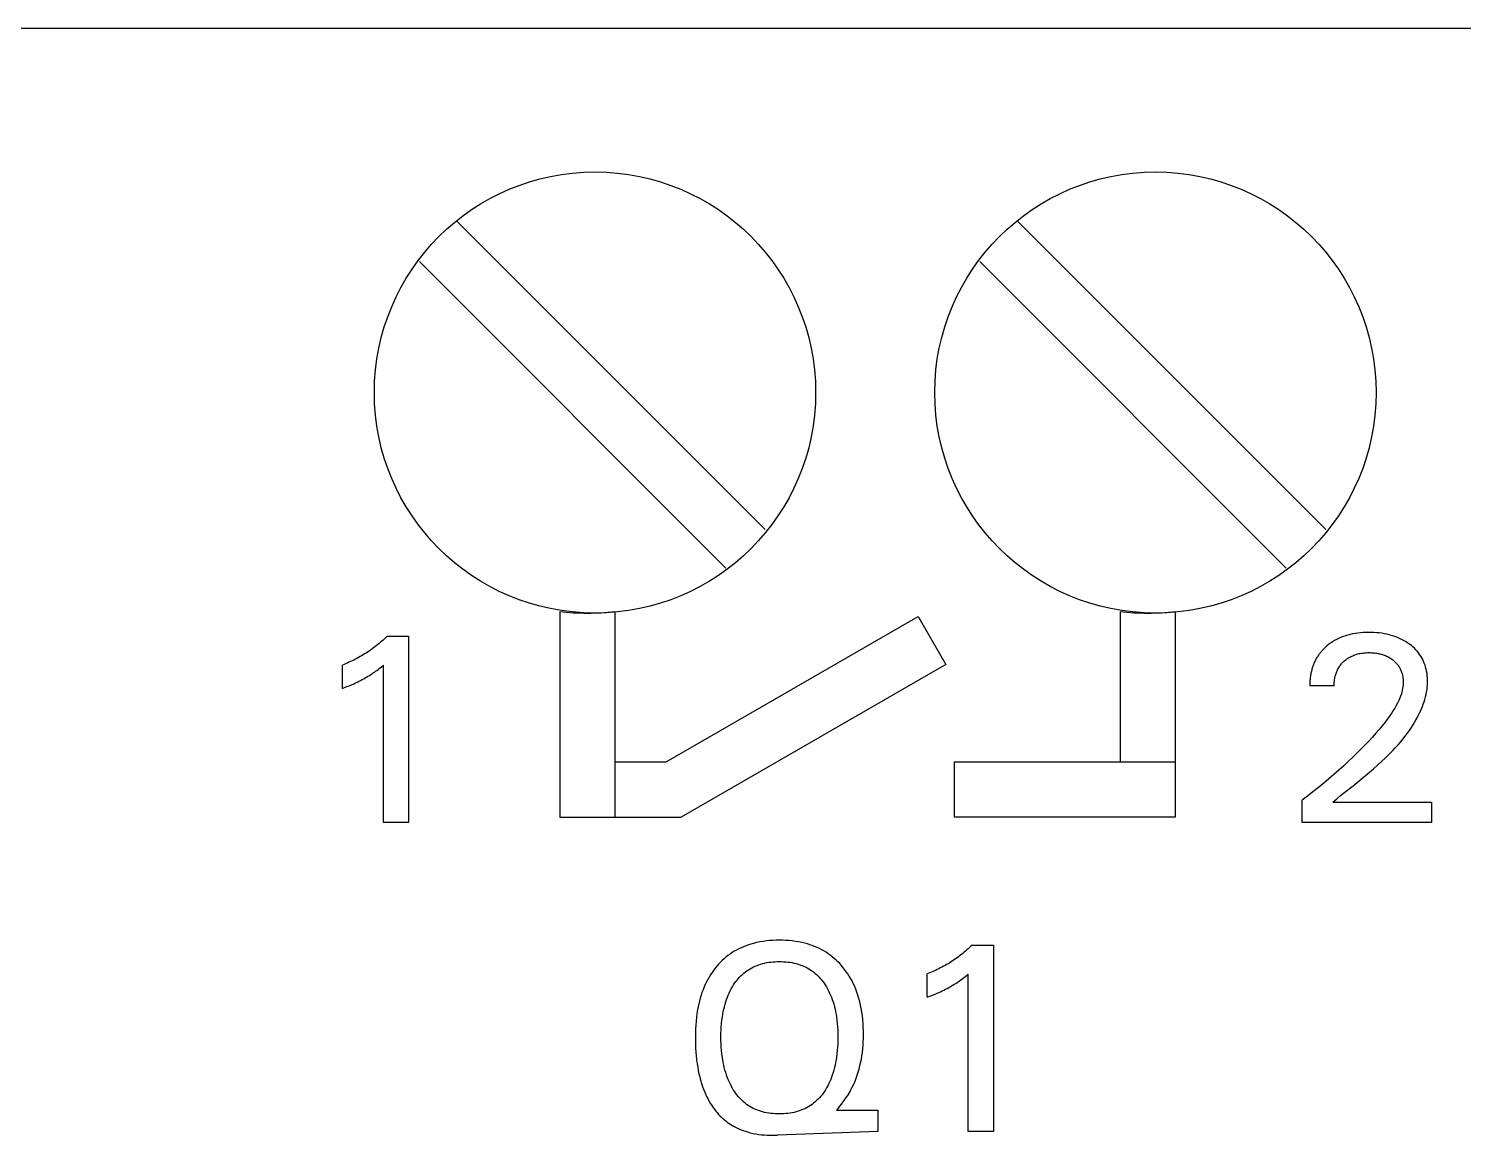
# Model space of a CAD drawing. Extents: x 0 to 420, y 0 to 297.
# Drawn here: x 145.85 to 158.85, y 167.07 to 177.11 of the extents above; entities that cross this region are included whole.
import ezdxf

# ---------------------------------------------------------------- set-up
doc = ezdxf.new("R2010")
doc.units = 0
doc.header["$LTSCALE"] = 23.1
doc.layers.add('10000_FRONT', color=7, linetype='CONTINUOUS')

msp = doc.modelspace()

# ---------------------------------------------------------------- linework, layer by layer
at = {"layer": '10000_FRONT', "color": 7, "linetype": 'CONTINUOUS'}
for p, q in [((177.892, 177.109), (144.392, 177.109)), ((152.526, 172.568), (149.734, 175.36)), ((157.606, 172.568), (154.814, 175.36)), ((149.391, 174.996), (152.168, 172.218)), ((154.471, 174.996), (157.248, 172.218)), ((150.662, 171.824), (150.662, 169.959)), ((151.162, 171.824), (151.162, 169.959)), ((155.742, 171.824), (155.742, 170.459)), ((156.242, 171.824), (156.242, 169.959)), ((151.628, 170.459), (153.912, 171.777)), ((153.912, 171.777), (154.162, 171.344)), ((149.013, 171.523), (149, 171.513)), ((149.026, 171.534), (149.013, 171.523)), ((149.038, 171.544), (149.026, 171.534)), ((149.051, 171.555), (149.038, 171.544)), ((149.063, 171.565), (149.051, 171.555)), ((149.075, 171.576), (149.063, 171.565)), ((149.087, 171.588), (149.075, 171.576)), ((149.099, 171.599), (149.087, 171.588)), ((149.099, 171.599), (149.292, 171.599)), ((149.292, 171.599), (149.292, 169.909)), ((157.632, 171.524), (157.616, 171.511)), ((157.649, 171.537), (157.632, 171.524)), ((157.667, 171.549), (157.649, 171.537)), ((157.685, 171.56), (157.667, 171.549)), ((157.703, 171.57), (157.685, 171.56)), ((157.722, 171.579), (157.703, 171.57)), ((157.742, 171.588), (157.722, 171.579)), ((157.763, 171.596), (157.742, 171.588)), ((157.784, 171.603), (157.763, 171.596)), ((157.805, 171.61), (157.784, 171.603)), ((157.827, 171.615), (157.805, 171.61)), ((157.849, 171.62), (157.827, 171.615)), ((157.873, 171.625), (157.849, 171.62)), ((157.897, 171.628), (157.873, 171.625)), ((157.922, 171.631), (157.897, 171.628)), ((157.946, 171.632), (157.922, 171.631)), ((157.971, 171.633), (157.946, 171.632)), ((157.995, 171.634), (157.971, 171.633)), ((158.019, 171.634), (157.995, 171.634)), ((158.043, 171.633), (158.019, 171.634)), ((158.067, 171.631), (158.043, 171.633)), ((158.091, 171.629), (158.067, 171.631)), ((158.115, 171.626), (158.091, 171.629)), ((158.138, 171.622), (158.115, 171.626)), ((158.159, 171.618), (158.138, 171.622)), ((158.181, 171.613), (158.159, 171.618)), ((158.201, 171.607), (158.181, 171.613)), ((158.222, 171.601), (158.201, 171.607)), ((158.242, 171.594), (158.222, 171.601)), ((158.262, 171.586), (158.242, 171.594)), ((158.281, 171.577), (158.262, 171.586)), ((158.299, 171.568), (158.281, 171.577)), ((158.317, 171.559), (158.299, 171.568)), ((158.334, 171.548), (158.317, 171.559)), ((158.351, 171.537), (158.334, 171.548)), ((158.367, 171.525), (158.351, 171.537)), ((158.382, 171.514), (158.367, 171.525)), ((148.81, 171.391), (148.795, 171.383)), ((148.824, 171.398), (148.81, 171.391)), ((148.839, 171.406), (148.824, 171.398)), ((148.853, 171.414), (148.839, 171.406)), ((148.867, 171.422), (148.853, 171.414)), ((148.88, 171.43), (148.867, 171.422)), ((148.894, 171.439), (148.88, 171.43)), ((148.908, 171.447), (148.894, 171.439)), ((148.921, 171.456), (148.908, 171.447)), ((148.935, 171.465), (148.921, 171.456)), ((148.948, 171.474), (148.935, 171.465)), ((148.961, 171.484), (148.948, 171.474)), ((148.974, 171.493), (148.961, 171.484)), ((148.987, 171.503), (148.974, 171.493)), ((149, 171.513), (148.987, 171.503)), ((157.517, 171.39), (157.513, 171.383)), ((157.521, 171.398), (157.517, 171.39)), ((157.525, 171.405), (157.521, 171.398)), ((157.53, 171.413), (157.525, 171.405)), ((157.534, 171.42), (157.53, 171.413)), ((157.539, 171.427), (157.534, 171.42)), ((157.544, 171.433), (157.539, 171.427)), ((157.548, 171.44), (157.544, 171.433)), ((157.553, 171.446), (157.548, 171.44)), ((157.558, 171.453), (157.553, 171.446)), ((157.564, 171.459), (157.558, 171.453)), ((157.569, 171.465), (157.564, 171.459)), ((157.574, 171.471), (157.569, 171.465)), ((157.58, 171.477), (157.574, 171.471)), ((157.586, 171.483), (157.58, 171.477)), ((157.592, 171.489), (157.586, 171.483)), ((157.597, 171.495), (157.592, 171.489)), ((157.603, 171.5), (157.597, 171.495)), ((157.609, 171.506), (157.603, 171.5)), ((157.616, 171.511), (157.609, 171.506)), ((157.79, 171.389), (157.798, 171.395)), ((157.798, 171.395), (157.806, 171.4)), ((157.806, 171.4), (157.815, 171.405)), ((157.815, 171.405), (157.823, 171.41)), ((157.823, 171.41), (157.832, 171.415)), ((157.832, 171.415), (157.841, 171.419)), ((157.841, 171.419), (157.85, 171.423)), ((157.85, 171.423), (157.859, 171.427)), ((157.859, 171.427), (157.869, 171.431)), ((157.869, 171.431), (157.878, 171.434)), ((157.878, 171.434), (157.888, 171.437)), ((157.888, 171.437), (157.898, 171.439)), ((157.898, 171.439), (157.907, 171.442)), ((157.907, 171.442), (157.918, 171.444)), ((157.918, 171.444), (157.929, 171.446)), ((157.929, 171.446), (157.94, 171.447)), ((157.94, 171.447), (157.951, 171.449)), ((157.951, 171.449), (157.962, 171.449)), ((157.962, 171.449), (157.973, 171.45)), ((157.973, 171.45), (157.984, 171.451)), ((157.984, 171.451), (157.995, 171.451)), ((157.995, 171.451), (158.008, 171.451)), ((158.008, 171.451), (158.02, 171.45)), ((158.02, 171.45), (158.032, 171.449)), ((158.032, 171.449), (158.044, 171.448)), ((158.044, 171.448), (158.057, 171.447)), ((158.057, 171.447), (158.069, 171.445)), ((158.069, 171.445), (158.081, 171.443)), ((158.081, 171.443), (158.09, 171.441)), ((158.09, 171.441), (158.1, 171.439)), ((158.1, 171.439), (158.109, 171.436)), ((158.109, 171.436), (158.118, 171.434)), ((158.118, 171.434), (158.128, 171.431)), ((158.128, 171.431), (158.137, 171.428)), ((158.137, 171.428), (158.146, 171.424)), ((158.146, 171.424), (158.155, 171.42)), ((158.155, 171.42), (158.163, 171.416)), ((158.163, 171.416), (158.171, 171.412)), ((158.171, 171.412), (158.179, 171.408)), ((158.179, 171.408), (158.187, 171.403)), ((158.187, 171.403), (158.195, 171.398)), ((158.195, 171.398), (158.202, 171.393)), ((158.202, 171.393), (158.21, 171.388)), ((158.396, 171.502), (158.382, 171.514)), ((158.409, 171.49), (158.396, 171.502)), ((158.422, 171.476), (158.409, 171.49)), ((158.435, 171.463), (158.422, 171.476)), ((158.446, 171.449), (158.435, 171.463)), ((158.457, 171.434), (158.446, 171.449)), ((158.467, 171.419), (158.457, 171.434)), ((158.476, 171.403), (158.467, 171.419)), ((158.485, 171.387), (158.476, 171.403)), ((148.707, 171.343), (148.692, 171.337)), ((148.692, 171.125), (148.692, 171.337)), ((148.722, 171.35), (148.707, 171.343)), ((148.737, 171.356), (148.722, 171.35)), ((148.751, 171.363), (148.737, 171.356)), ((148.766, 171.369), (148.751, 171.363)), ((148.781, 171.376), (148.766, 171.369)), ((148.795, 171.383), (148.781, 171.376)), ((148.961, 171.259), (148.972, 171.266)), ((148.972, 171.266), (148.983, 171.274)), ((148.983, 171.274), (148.993, 171.281)), ((148.993, 171.281), (149.005, 171.29)), ((149.005, 171.29), (149.016, 171.298)), ((149.016, 171.298), (149.027, 171.307)), ((149.027, 171.307), (149.046, 171.321)), ((149.046, 171.321), (149.064, 171.336)), ((149.064, 169.909), (149.064, 171.336)), ((154.162, 171.344), (151.762, 169.959)), ((157.472, 171.264), (157.47, 171.255)), ((157.474, 171.274), (157.472, 171.264)), ((157.476, 171.283), (157.474, 171.274)), ((157.479, 171.292), (157.476, 171.283)), ((157.481, 171.301), (157.479, 171.292)), ((157.483, 171.309), (157.481, 171.301)), ((157.486, 171.318), (157.483, 171.309)), ((157.489, 171.326), (157.486, 171.318)), ((157.492, 171.334), (157.489, 171.326)), ((157.495, 171.343), (157.492, 171.334)), ((157.498, 171.351), (157.495, 171.343)), ((157.502, 171.359), (157.498, 171.351)), ((157.505, 171.367), (157.502, 171.359)), ((157.509, 171.375), (157.505, 171.367)), ((157.513, 171.383), (157.509, 171.375)), ((157.696, 171.253), (157.699, 171.262)), ((157.699, 171.262), (157.702, 171.27)), ((157.702, 171.27), (157.705, 171.278)), ((157.705, 171.278), (157.708, 171.286)), ((157.708, 171.286), (157.712, 171.294)), ((157.712, 171.294), (157.716, 171.302)), ((157.716, 171.302), (157.72, 171.31)), ((157.72, 171.31), (157.725, 171.317)), ((157.725, 171.317), (157.729, 171.324)), ((157.729, 171.324), (157.734, 171.331)), ((157.734, 171.331), (157.739, 171.338)), ((157.739, 171.338), (157.745, 171.345)), ((157.745, 171.345), (157.75, 171.351)), ((157.75, 171.351), (157.756, 171.358)), ((157.756, 171.358), (157.762, 171.364)), ((157.762, 171.364), (157.768, 171.37)), ((157.768, 171.37), (157.775, 171.377)), ((157.775, 171.377), (157.783, 171.383)), ((157.783, 171.383), (157.79, 171.389)), ((158.21, 171.388), (158.217, 171.382)), ((158.217, 171.382), (158.223, 171.377)), ((158.223, 171.377), (158.23, 171.371)), ((158.23, 171.371), (158.236, 171.365)), ((158.236, 171.365), (158.242, 171.359)), ((158.242, 171.359), (158.247, 171.353)), ((158.247, 171.353), (158.253, 171.347)), ((158.253, 171.347), (158.258, 171.34)), ((158.258, 171.34), (158.263, 171.333)), ((158.263, 171.333), (158.268, 171.326)), ((158.268, 171.326), (158.272, 171.319)), ((158.272, 171.319), (158.276, 171.312)), ((158.276, 171.312), (158.28, 171.304)), ((158.28, 171.304), (158.284, 171.297)), ((158.284, 171.297), (158.287, 171.289)), ((158.287, 171.289), (158.29, 171.281)), ((158.29, 171.281), (158.293, 171.273)), ((158.293, 171.273), (158.296, 171.265)), ((158.296, 171.265), (158.298, 171.257)), ((158.492, 171.371), (158.485, 171.387)), ((158.499, 171.354), (158.492, 171.371)), ((158.506, 171.337), (158.499, 171.354)), ((158.511, 171.32), (158.506, 171.337)), ((158.516, 171.301), (158.511, 171.32)), ((158.52, 171.281), (158.516, 171.301)), ((158.524, 171.262), (158.52, 171.281)), ((158.526, 171.242), (158.524, 171.262)), ((148.692, 171.125), (148.713, 171.134)), ((148.713, 171.134), (148.734, 171.142)), ((148.734, 171.142), (148.754, 171.151)), ((148.754, 171.151), (148.775, 171.16)), ((148.775, 171.16), (148.796, 171.169)), ((148.796, 171.169), (148.811, 171.176)), ((148.811, 171.176), (148.826, 171.183)), ((148.826, 171.183), (148.841, 171.191)), ((148.841, 171.191), (148.856, 171.198)), ((148.856, 171.198), (148.871, 171.206)), ((148.871, 171.206), (148.886, 171.214)), ((148.886, 171.214), (148.899, 171.221)), ((148.899, 171.221), (148.912, 171.228)), ((148.912, 171.228), (148.924, 171.236)), ((148.924, 171.236), (148.937, 171.243)), ((148.937, 171.243), (148.949, 171.251)), ((148.949, 171.251), (148.961, 171.259)), ((157.462, 171.169), (157.461, 171.159)), ((157.461, 171.159), (157.461, 171.149)), ((157.682, 171.149), (157.461, 171.149)), ((157.463, 171.197), (157.462, 171.188)), ((157.462, 171.188), (157.462, 171.178)), ((157.462, 171.178), (157.462, 171.169)), ((157.464, 171.207), (157.463, 171.197)), ((157.465, 171.216), (157.464, 171.207)), ((157.466, 171.226), (157.465, 171.216)), ((157.467, 171.236), (157.466, 171.226)), ((157.469, 171.245), (157.467, 171.236)), ((157.47, 171.255), (157.469, 171.245)), ((157.682, 171.171), (157.683, 171.182)), ((157.682, 171.16), (157.682, 171.171)), ((157.682, 171.149), (157.682, 171.16)), ((157.683, 171.182), (157.684, 171.193)), ((157.684, 171.193), (157.685, 171.204)), ((157.685, 171.204), (157.687, 171.215)), ((157.687, 171.215), (157.689, 171.225)), ((157.689, 171.225), (157.692, 171.236)), ((157.692, 171.236), (157.694, 171.245)), ((157.694, 171.245), (157.696, 171.253)), ((158.298, 171.257), (158.301, 171.248)), ((158.301, 171.248), (158.303, 171.239)), ((158.303, 171.239), (158.304, 171.229)), ((158.306, 171.141), (158.303, 171.125)), ((158.304, 171.229), (158.306, 171.22)), ((158.306, 171.22), (158.307, 171.211)), ((158.308, 171.157), (158.306, 171.141)), ((158.307, 171.211), (158.308, 171.202)), ((158.308, 171.202), (158.308, 171.192)), ((158.308, 171.192), (158.309, 171.183)), ((158.309, 171.183), (158.308, 171.174)), ((158.308, 171.174), (158.308, 171.157)), ((158.524, 171.116), (158.526, 171.138)), ((158.528, 171.223), (158.526, 171.242)), ((158.526, 171.138), (158.528, 171.161)), ((158.529, 171.203), (158.528, 171.223)), ((158.528, 171.161), (158.529, 171.183)), ((158.529, 171.183), (158.529, 171.203)), ((158.267, 171.016), (158.256, 170.993)), ((158.274, 171.031), (158.267, 171.016)), ((158.28, 171.046), (158.274, 171.031)), ((158.286, 171.062), (158.28, 171.046)), ((158.291, 171.077), (158.286, 171.062)), ((158.296, 171.093), (158.291, 171.077)), ((158.3, 171.109), (158.296, 171.093)), ((158.303, 171.125), (158.3, 171.109)), ((158.49, 170.984), (158.497, 171.005)), ((158.497, 171.005), (158.504, 171.027)), ((158.504, 171.027), (158.51, 171.049)), ((158.51, 171.049), (158.515, 171.071)), ((158.515, 171.071), (158.52, 171.093)), ((158.52, 171.093), (158.524, 171.116)), ((158.189, 170.883), (158.174, 170.862)), ((158.204, 170.904), (158.189, 170.883)), ((158.218, 170.925), (158.204, 170.904)), ((158.231, 170.947), (158.218, 170.925)), ((158.244, 170.97), (158.231, 170.947)), ((158.256, 170.993), (158.244, 170.97)), ((158.433, 170.859), (158.444, 170.879)), ((158.444, 170.879), (158.454, 170.899)), ((158.454, 170.899), (158.464, 170.92)), ((158.464, 170.92), (158.473, 170.941)), ((158.473, 170.941), (158.482, 170.962)), ((158.482, 170.962), (158.49, 170.984)), ((158.087, 170.752), (158.058, 170.718)), ((158.116, 170.786), (158.087, 170.752)), ((158.144, 170.821), (158.116, 170.786)), ((158.159, 170.841), (158.144, 170.821)), ((158.174, 170.862), (158.159, 170.841)), ((158.345, 170.718), (158.364, 170.745)), ((158.364, 170.745), (158.382, 170.773)), ((158.382, 170.773), (158.4, 170.801)), ((158.4, 170.801), (158.417, 170.83)), ((158.417, 170.83), (158.433, 170.859)), ((157.968, 170.62), (157.937, 170.588)), ((157.999, 170.652), (157.968, 170.62)), ((158.029, 170.685), (157.999, 170.652)), ((158.058, 170.718), (158.029, 170.685)), ((158.239, 170.591), (158.262, 170.615)), ((158.262, 170.615), (158.283, 170.64)), ((158.283, 170.64), (158.304, 170.666)), ((158.304, 170.666), (158.325, 170.692)), ((158.325, 170.692), (158.345, 170.718)), ((157.854, 170.506), (157.812, 170.465)), ((157.896, 170.547), (157.854, 170.506)), ((157.937, 170.588), (157.896, 170.547)), ((158.111, 170.462), (158.147, 170.496)), ((158.147, 170.496), (158.17, 170.519)), ((158.17, 170.519), (158.194, 170.542)), ((158.194, 170.542), (158.217, 170.566)), ((158.217, 170.566), (158.239, 170.591)), ((151.162, 170.459), (151.628, 170.459)), ((154.242, 169.959), (154.242, 170.459)), ((154.242, 170.459), (156.242, 170.459)), ((157.724, 170.385), (157.679, 170.345)), ((157.769, 170.425), (157.724, 170.385)), ((157.812, 170.465), (157.769, 170.425)), ((157.965, 170.335), (158.002, 170.366)), ((158.002, 170.366), (158.039, 170.398)), ((158.039, 170.398), (158.075, 170.43)), ((158.075, 170.43), (158.111, 170.462)), ((157.539, 170.227), (157.49, 170.188)), ((157.587, 170.267), (157.539, 170.227)), ((157.633, 170.306), (157.587, 170.267)), ((157.679, 170.345), (157.633, 170.306)), ((157.778, 170.184), (157.853, 170.244)), ((157.853, 170.244), (157.89, 170.274)), ((157.89, 170.274), (157.928, 170.304)), ((157.928, 170.304), (157.965, 170.335)), ((157.441, 170.15), (157.392, 170.112)), ((157.392, 169.909), (157.392, 170.112)), ((157.49, 170.188), (157.441, 170.15)), ((157.669, 170.094), (157.705, 170.124)), ((157.669, 170.094), (158.564, 170.094)), ((157.705, 170.124), (157.741, 170.154)), ((157.741, 170.154), (157.778, 170.184)), ((158.564, 170.094), (158.564, 169.909)), ((149.292, 169.909), (149.064, 169.909)), ((150.662, 169.959), (151.762, 169.959)), ((156.242, 169.959), (154.242, 169.959)), ((158.564, 169.909), (157.392, 169.909)), ((152.351, 168.793), (152.329, 168.784)), ((152.374, 168.801), (152.351, 168.793)), ((152.396, 168.808), (152.374, 168.801)), ((152.419, 168.814), (152.396, 168.808)), ((152.447, 168.821), (152.419, 168.814)), ((152.476, 168.827), (152.447, 168.821)), ((152.506, 168.832), (152.476, 168.827)), ((152.535, 168.836), (152.506, 168.832)), ((152.564, 168.839), (152.535, 168.836)), ((152.594, 168.841), (152.564, 168.839)), ((152.623, 168.842), (152.594, 168.841)), ((152.653, 168.842), (152.623, 168.842)), ((152.682, 168.842), (152.653, 168.842)), ((152.712, 168.841), (152.682, 168.842)), ((152.741, 168.839), (152.712, 168.841)), ((152.77, 168.836), (152.741, 168.839)), ((152.799, 168.832), (152.77, 168.836)), ((152.828, 168.827), (152.799, 168.832)), ((152.856, 168.822), (152.828, 168.827)), ((152.885, 168.815), (152.856, 168.822)), ((152.907, 168.809), (152.885, 168.815)), ((152.93, 168.802), (152.907, 168.809)), ((152.952, 168.794), (152.93, 168.802)), ((152.973, 168.786), (152.952, 168.794)), ((154.401, 168.799), (154.389, 168.788)), ((154.401, 168.799), (154.594, 168.799)), ((154.594, 168.799), (154.594, 167.109)), ((152.152, 168.674), (152.135, 168.658)), ((152.169, 168.689), (152.152, 168.674)), ((152.187, 168.703), (152.169, 168.689)), ((152.206, 168.717), (152.187, 168.703)), ((152.225, 168.73), (152.206, 168.717)), ((152.245, 168.742), (152.225, 168.73)), ((152.266, 168.754), (152.245, 168.742)), ((152.287, 168.765), (152.266, 168.754)), ((152.308, 168.775), (152.287, 168.765)), ((152.329, 168.784), (152.308, 168.775)), ((152.995, 168.777), (152.973, 168.786)), ((153.016, 168.767), (152.995, 168.777)), ((153.037, 168.756), (153.016, 168.767)), ((153.057, 168.745), (153.037, 168.756)), ((153.077, 168.733), (153.057, 168.745)), ((153.096, 168.72), (153.077, 168.733)), ((153.115, 168.707), (153.096, 168.72)), ((153.133, 168.693), (153.115, 168.707)), ((153.15, 168.678), (153.133, 168.693)), ((153.167, 168.663), (153.15, 168.678)), ((153.184, 168.647), (153.167, 168.663)), ((154.237, 168.665), (154.224, 168.656)), ((154.251, 168.674), (154.237, 168.665)), ((154.264, 168.684), (154.251, 168.674)), ((154.277, 168.693), (154.264, 168.684)), ((154.29, 168.703), (154.277, 168.693)), ((154.303, 168.713), (154.29, 168.703)), ((154.316, 168.723), (154.303, 168.713)), ((154.328, 168.734), (154.316, 168.723)), ((154.341, 168.744), (154.328, 168.734)), ((154.353, 168.755), (154.341, 168.744)), ((154.365, 168.765), (154.353, 168.755)), ((154.377, 168.776), (154.365, 168.765)), ((154.389, 168.788), (154.377, 168.776)), ((152.043, 168.549), (152.029, 168.528)), ((152.057, 168.569), (152.043, 168.549)), ((152.072, 168.589), (152.057, 168.569)), ((152.087, 168.607), (152.072, 168.589)), ((152.102, 168.625), (152.087, 168.607)), ((152.118, 168.642), (152.102, 168.625)), ((152.135, 168.658), (152.118, 168.642)), ((152.305, 168.52), (152.318, 168.532)), ((152.318, 168.532), (152.331, 168.544)), ((152.331, 168.544), (152.345, 168.555)), ((152.345, 168.555), (152.359, 168.566)), ((152.359, 168.566), (152.373, 168.575)), ((152.373, 168.575), (152.388, 168.584)), ((152.388, 168.584), (152.403, 168.593)), ((152.403, 168.593), (152.419, 168.601)), ((152.419, 168.601), (152.435, 168.608)), ((152.435, 168.608), (152.451, 168.614)), ((152.451, 168.614), (152.467, 168.621)), ((152.467, 168.621), (152.483, 168.626)), ((152.483, 168.626), (152.502, 168.631)), ((152.502, 168.631), (152.52, 168.636)), ((152.52, 168.636), (152.539, 168.64)), ((152.539, 168.64), (152.558, 168.643)), ((152.558, 168.643), (152.577, 168.645)), ((152.577, 168.645), (152.596, 168.647)), ((152.596, 168.647), (152.615, 168.648)), ((152.615, 168.648), (152.634, 168.649)), ((152.634, 168.649), (152.653, 168.649)), ((152.653, 168.649), (152.672, 168.649)), ((152.672, 168.649), (152.691, 168.648)), ((152.691, 168.648), (152.711, 168.647)), ((152.711, 168.647), (152.73, 168.645)), ((152.73, 168.645), (152.749, 168.643)), ((152.749, 168.643), (152.768, 168.64)), ((152.768, 168.64), (152.786, 168.636)), ((152.786, 168.636), (152.805, 168.631)), ((152.805, 168.631), (152.823, 168.626)), ((152.823, 168.626), (152.84, 168.621)), ((152.84, 168.621), (152.856, 168.614)), ((152.856, 168.614), (152.872, 168.608)), ((152.872, 168.608), (152.888, 168.601)), ((152.888, 168.601), (152.904, 168.593)), ((152.904, 168.593), (152.919, 168.584)), ((152.919, 168.584), (152.934, 168.575)), ((152.934, 168.575), (152.948, 168.566)), ((152.948, 168.566), (152.962, 168.555)), ((152.962, 168.555), (152.976, 168.544)), ((152.976, 168.544), (152.989, 168.532)), ((152.989, 168.532), (153.002, 168.52)), ((153.2, 168.631), (153.184, 168.647)), ((153.215, 168.614), (153.2, 168.631)), ((153.23, 168.596), (153.215, 168.614)), ((153.245, 168.577), (153.23, 168.596)), ((153.26, 168.557), (153.245, 168.577)), ((153.274, 168.537), (153.26, 168.557)), ((153.287, 168.516), (153.274, 168.537)), ((154.009, 168.543), (153.994, 168.537)), ((153.994, 168.325), (153.994, 168.537)), ((154.024, 168.55), (154.009, 168.543)), ((154.039, 168.556), (154.024, 168.55)), ((154.054, 168.563), (154.039, 168.556)), ((154.069, 168.569), (154.054, 168.563)), ((154.083, 168.576), (154.069, 168.569)), ((154.098, 168.583), (154.083, 168.576)), ((154.112, 168.591), (154.098, 168.583)), ((154.127, 168.598), (154.112, 168.591)), ((154.141, 168.606), (154.127, 168.598)), ((154.155, 168.614), (154.141, 168.606)), ((154.169, 168.622), (154.155, 168.614)), ((154.183, 168.63), (154.169, 168.622)), ((154.197, 168.639), (154.183, 168.63)), ((154.21, 168.647), (154.197, 168.639)), ((154.224, 168.656), (154.21, 168.647)), ((154.348, 168.521), (154.366, 168.536)), ((154.366, 167.109), (154.366, 168.536)), ((151.972, 168.419), (151.962, 168.394)), ((151.982, 168.441), (151.972, 168.419)), ((151.993, 168.464), (151.982, 168.441)), ((152.004, 168.486), (151.993, 168.464)), ((152.016, 168.507), (152.004, 168.486)), ((152.029, 168.528), (152.016, 168.507)), ((152.208, 168.383), (152.217, 168.402)), ((152.217, 168.402), (152.228, 168.42)), ((152.228, 168.42), (152.239, 168.437)), ((152.239, 168.437), (152.248, 168.452)), ((152.248, 168.452), (152.259, 168.467)), ((152.259, 168.467), (152.27, 168.481)), ((152.27, 168.481), (152.281, 168.494)), ((152.281, 168.494), (152.293, 168.507)), ((152.293, 168.507), (152.305, 168.52)), ((153.002, 168.52), (153.014, 168.508)), ((153.014, 168.508), (153.026, 168.494)), ((153.026, 168.494), (153.038, 168.481)), ((153.038, 168.481), (153.048, 168.467)), ((153.048, 168.467), (153.059, 168.452)), ((153.059, 168.452), (153.069, 168.437)), ((153.069, 168.437), (153.08, 168.42)), ((153.08, 168.42), (153.09, 168.402)), ((153.09, 168.402), (153.1, 168.383)), ((153.3, 168.494), (153.287, 168.516)), ((153.312, 168.473), (153.3, 168.494)), ((153.323, 168.45), (153.312, 168.473)), ((153.333, 168.428), (153.323, 168.45)), ((153.345, 168.4), (153.333, 168.428)), ((153.356, 168.371), (153.345, 168.4)), ((154.159, 168.398), (154.174, 168.406)), ((154.174, 168.406), (154.188, 168.414)), ((154.188, 168.414), (154.201, 168.421)), ((154.201, 168.421), (154.214, 168.428)), ((154.214, 168.428), (154.227, 168.436)), ((154.227, 168.436), (154.239, 168.443)), ((154.239, 168.443), (154.252, 168.451)), ((154.252, 168.451), (154.264, 168.459)), ((154.264, 168.459), (154.275, 168.466)), ((154.275, 168.466), (154.285, 168.474)), ((154.285, 168.474), (154.296, 168.481)), ((154.296, 168.481), (154.307, 168.49)), ((154.307, 168.49), (154.318, 168.498)), ((154.318, 168.498), (154.33, 168.507)), ((154.33, 168.507), (154.348, 168.521)), ((151.929, 168.291), (151.922, 168.265)), ((151.936, 168.317), (151.929, 168.291)), ((151.944, 168.343), (151.936, 168.317)), ((151.952, 168.368), (151.944, 168.343)), ((151.962, 168.394), (151.952, 168.368)), ((152.161, 168.262), (152.168, 168.284)), ((152.168, 168.284), (152.175, 168.306)), ((152.175, 168.306), (152.182, 168.326)), ((152.182, 168.326), (152.19, 168.345)), ((152.19, 168.345), (152.198, 168.364)), ((152.198, 168.364), (152.208, 168.383)), ((153.1, 168.383), (153.109, 168.364)), ((153.109, 168.364), (153.117, 168.345)), ((153.117, 168.345), (153.125, 168.326)), ((153.125, 168.326), (153.132, 168.306)), ((153.132, 168.306), (153.14, 168.284)), ((153.14, 168.284), (153.146, 168.262)), ((153.366, 168.343), (153.356, 168.371)), ((153.374, 168.313), (153.366, 168.343)), ((153.382, 168.284), (153.374, 168.313)), ((153.389, 168.254), (153.382, 168.284)), ((153.994, 168.325), (154.015, 168.334)), ((154.015, 168.334), (154.036, 168.342)), ((154.036, 168.342), (154.057, 168.351)), ((154.057, 168.351), (154.078, 168.36)), ((154.078, 168.36), (154.098, 168.369)), ((154.098, 168.369), (154.114, 168.376)), ((154.114, 168.376), (154.129, 168.383)), ((154.129, 168.383), (154.144, 168.391)), ((154.144, 168.391), (154.159, 168.398)), ((151.902, 168.143), (151.898, 168.108)), ((151.906, 168.177), (151.902, 168.143)), ((151.912, 168.212), (151.906, 168.177)), ((151.917, 168.238), (151.912, 168.212)), ((151.922, 168.265), (151.917, 168.238)), ((152.133, 168.119), (152.137, 168.149)), ((152.137, 168.149), (152.141, 168.172)), ((152.141, 168.172), (152.145, 168.195)), ((152.145, 168.195), (152.15, 168.218)), ((152.15, 168.218), (152.155, 168.24)), ((152.155, 168.24), (152.161, 168.262)), ((153.146, 168.262), (153.152, 168.24)), ((153.152, 168.24), (153.158, 168.218)), ((153.158, 168.218), (153.163, 168.195)), ((153.163, 168.195), (153.167, 168.172)), ((153.167, 168.172), (153.17, 168.149)), ((153.17, 168.149), (153.175, 168.119)), ((153.395, 168.224), (153.389, 168.254)), ((153.401, 168.191), (153.395, 168.224)), ((153.406, 168.157), (153.401, 168.191)), ((153.409, 168.123), (153.406, 168.157)), ((151.893, 168.039), (151.892, 168.004)), ((151.895, 168.073), (151.893, 168.039)), ((151.898, 168.108), (151.895, 168.073)), ((152.124, 167.997), (152.125, 168.028)), ((152.125, 168.028), (152.127, 168.058)), ((152.127, 168.058), (152.13, 168.089)), ((152.13, 168.089), (152.133, 168.119)), ((153.175, 168.119), (153.178, 168.089)), ((153.178, 168.089), (153.18, 168.058)), ((153.18, 168.058), (153.182, 168.028)), ((153.182, 168.028), (153.183, 167.997)), ((153.412, 168.088), (153.409, 168.123)), ((153.414, 168.054), (153.412, 168.088)), ((153.415, 168.02), (153.414, 168.054)), ((153.416, 167.986), (153.415, 168.02)), ((151.892, 168.004), (151.892, 167.969)), ((151.892, 167.969), (151.892, 167.933)), ((151.892, 167.933), (151.893, 167.898)), ((151.893, 167.898), (151.894, 167.863)), ((152.124, 167.966), (152.124, 167.997)), ((152.124, 167.935), (152.124, 167.966)), ((152.125, 167.904), (152.124, 167.935)), ((152.127, 167.873), (152.125, 167.904)), ((153.182, 167.904), (153.18, 167.873)), ((153.183, 167.935), (153.182, 167.904)), ((153.183, 167.997), (153.183, 167.966)), ((153.183, 167.966), (153.183, 167.935)), ((153.41, 167.858), (153.412, 167.89)), ((153.412, 167.89), (153.414, 167.922)), ((153.414, 167.922), (153.415, 167.954)), ((153.415, 167.954), (153.416, 167.986)), ((151.894, 167.863), (151.896, 167.828)), ((151.896, 167.828), (151.9, 167.793)), ((151.9, 167.793), (151.903, 167.758)), ((151.903, 167.758), (151.908, 167.723)), ((152.129, 167.842), (152.127, 167.873)), ((152.133, 167.811), (152.129, 167.842)), ((152.137, 167.78), (152.133, 167.811)), ((152.14, 167.757), (152.137, 167.78)), ((152.144, 167.734), (152.14, 167.757)), ((153.167, 167.757), (153.163, 167.733)), ((153.171, 167.78), (153.167, 167.757)), ((153.175, 167.811), (153.171, 167.78)), ((153.178, 167.842), (153.175, 167.811)), ((153.18, 167.873), (153.178, 167.842)), ((153.39, 167.731), (153.397, 167.763)), ((153.397, 167.763), (153.402, 167.794)), ((153.402, 167.794), (153.406, 167.826)), ((153.406, 167.826), (153.41, 167.858)), ((151.908, 167.723), (151.913, 167.692)), ((151.913, 167.692), (151.918, 167.662)), ((151.918, 167.662), (151.924, 167.632)), ((151.924, 167.632), (151.931, 167.603)), ((152.149, 167.711), (152.144, 167.734)), ((152.154, 167.688), (152.149, 167.711)), ((152.16, 167.665), (152.154, 167.688)), ((152.167, 167.643), (152.16, 167.665)), ((152.174, 167.62), (152.167, 167.643)), ((152.181, 167.601), (152.174, 167.62)), ((153.133, 167.62), (153.126, 167.6)), ((153.141, 167.642), (153.133, 167.62)), ((153.147, 167.665), (153.141, 167.642)), ((153.153, 167.688), (153.147, 167.665)), ((153.158, 167.71), (153.153, 167.688)), ((153.163, 167.733), (153.158, 167.71)), ((153.359, 167.618), (153.368, 167.646)), ((153.368, 167.646), (153.377, 167.674)), ((153.377, 167.674), (153.384, 167.703)), ((153.384, 167.703), (153.39, 167.731)), ((151.931, 167.603), (151.939, 167.573)), ((151.939, 167.573), (151.948, 167.544)), ((151.948, 167.544), (151.957, 167.515)), ((151.957, 167.515), (151.965, 167.492)), ((151.965, 167.492), (151.974, 167.47)), ((152.189, 167.581), (152.181, 167.601)), ((152.197, 167.562), (152.189, 167.581)), ((152.206, 167.542), (152.197, 167.562)), ((152.215, 167.524), (152.206, 167.542)), ((152.225, 167.505), (152.215, 167.524)), ((152.236, 167.487), (152.225, 167.505)), ((153.082, 167.505), (153.071, 167.487)), ((153.092, 167.523), (153.082, 167.505)), ((153.102, 167.542), (153.092, 167.523)), ((153.11, 167.561), (153.102, 167.542)), ((153.119, 167.581), (153.11, 167.561)), ((153.126, 167.6), (153.119, 167.581)), ((153.301, 167.485), (153.314, 167.51)), ((153.314, 167.51), (153.327, 167.537)), ((153.327, 167.537), (153.339, 167.564)), ((153.339, 167.564), (153.349, 167.591)), ((153.349, 167.591), (153.359, 167.618)), ((151.974, 167.47), (151.983, 167.449)), ((151.983, 167.449), (151.993, 167.427)), ((151.993, 167.427), (152.004, 167.406)), ((152.004, 167.406), (152.015, 167.385)), ((152.015, 167.385), (152.027, 167.365)), ((152.027, 167.365), (152.04, 167.345)), ((152.24, 167.481), (152.236, 167.487)), ((152.249, 167.467), (152.24, 167.481)), ((152.259, 167.453), (152.249, 167.467)), ((152.27, 167.439), (152.259, 167.453)), ((152.281, 167.425), (152.27, 167.439)), ((152.292, 167.412), (152.281, 167.425)), ((152.304, 167.4), (152.292, 167.412)), ((152.316, 167.388), (152.304, 167.4)), ((152.329, 167.376), (152.316, 167.388)), ((152.342, 167.365), (152.329, 167.376)), ((152.356, 167.354), (152.342, 167.365)), ((152.964, 167.365), (152.95, 167.354)), ((152.978, 167.377), (152.964, 167.365)), ((152.991, 167.389), (152.978, 167.377)), ((153.004, 167.401), (152.991, 167.389)), ((153.017, 167.414), (153.004, 167.401)), ((153.029, 167.428), (153.017, 167.414)), ((153.04, 167.442), (153.029, 167.428)), ((153.051, 167.457), (153.04, 167.442)), ((153.061, 167.472), (153.051, 167.457)), ((153.071, 167.487), (153.061, 167.472)), ((153.206, 167.343), (153.224, 167.366)), ((153.224, 167.366), (153.241, 167.388)), ((153.241, 167.388), (153.257, 167.412)), ((153.257, 167.412), (153.273, 167.436)), ((153.273, 167.436), (153.288, 167.46)), ((153.288, 167.46), (153.301, 167.485)), ((152.04, 167.345), (152.051, 167.328)), ((152.051, 167.328), (152.064, 167.311)), ((152.064, 167.311), (152.076, 167.294)), ((152.076, 167.294), (152.09, 167.279)), ((152.09, 167.279), (152.103, 167.263)), ((152.103, 167.263), (152.118, 167.248)), ((152.118, 167.248), (152.133, 167.234)), ((152.133, 167.234), (152.148, 167.22)), ((152.371, 167.344), (152.356, 167.354)), ((152.386, 167.335), (152.371, 167.344)), ((152.401, 167.326), (152.386, 167.335)), ((152.416, 167.318), (152.401, 167.326)), ((152.432, 167.311), (152.416, 167.318)), ((152.448, 167.304), (152.432, 167.311)), ((152.465, 167.298), (152.448, 167.304)), ((152.481, 167.292), (152.465, 167.298)), ((152.5, 167.286), (152.481, 167.292)), ((152.519, 167.282), (152.5, 167.286)), ((152.538, 167.278), (152.519, 167.282)), ((152.557, 167.275), (152.538, 167.278)), ((152.576, 167.272), (152.557, 167.275)), ((152.595, 167.27), (152.576, 167.272)), ((152.614, 167.269), (152.595, 167.27)), ((152.634, 167.268), (152.614, 167.269)), ((152.653, 167.268), (152.634, 167.268)), ((152.672, 167.268), (152.653, 167.268)), ((152.692, 167.269), (152.672, 167.268)), ((152.711, 167.27), (152.692, 167.269)), ((152.73, 167.272), (152.711, 167.27)), ((152.75, 167.275), (152.73, 167.272)), ((152.769, 167.278), (152.75, 167.275)), ((152.787, 167.282), (152.769, 167.278)), ((152.806, 167.286), (152.787, 167.282)), ((152.825, 167.292), (152.806, 167.286)), ((152.841, 167.298), (152.825, 167.292)), ((152.858, 167.304), (152.841, 167.298)), ((152.874, 167.311), (152.858, 167.304)), ((152.89, 167.318), (152.874, 167.311)), ((152.906, 167.326), (152.89, 167.318)), ((152.921, 167.335), (152.906, 167.326)), ((152.936, 167.344), (152.921, 167.335)), ((152.95, 167.354), (152.936, 167.344)), ((153.188, 167.322), (153.17, 167.301)), ((153.17, 167.301), (153.546, 167.301)), ((153.188, 167.322), (153.206, 167.343)), ((153.546, 167.301), (153.546, 167.109)), ((152.148, 167.22), (152.164, 167.207)), ((152.164, 167.207), (152.18, 167.194)), ((152.18, 167.194), (152.197, 167.182)), ((152.197, 167.182), (152.214, 167.171)), ((152.214, 167.171), (152.232, 167.16)), ((152.232, 167.16), (152.25, 167.15)), ((152.25, 167.15), (152.269, 167.141)), ((152.269, 167.141), (152.287, 167.132)), ((152.287, 167.132), (152.307, 167.124)), ((152.307, 167.124), (152.326, 167.117)), ((152.326, 167.117), (152.346, 167.11)), ((152.346, 167.11), (152.365, 167.104)), ((152.365, 167.104), (152.39, 167.097)), ((153.546, 167.109), (152.636, 167.074)), ((154.594, 167.109), (154.366, 167.109)), ((152.39, 167.097), (152.415, 167.091)), ((152.415, 167.091), (152.441, 167.086)), ((152.441, 167.086), (152.466, 167.082)), ((152.466, 167.082), (152.492, 167.079)), ((152.492, 167.079), (152.518, 167.077)), ((152.518, 167.077), (152.544, 167.075)), ((152.544, 167.075), (152.569, 167.074)), ((152.569, 167.074), (152.595, 167.074)), ((152.595, 167.074), (152.617, 167.074)), ((152.617, 167.074), (152.636, 167.074))]:
    msp.add_line(p, q, dxfattribs=at)
for centre in [(150.982, 173.809), (156.062, 173.809)]:
    msp.add_circle(centre, 2, dxfattribs=at)
for centre in [(150.912, 173.809), (155.992, 173.809)]:
    msp.add_arc(centre, 2, 262.8192, 277.1808, dxfattribs=at)

doc.saveas('drawing.dxf')
